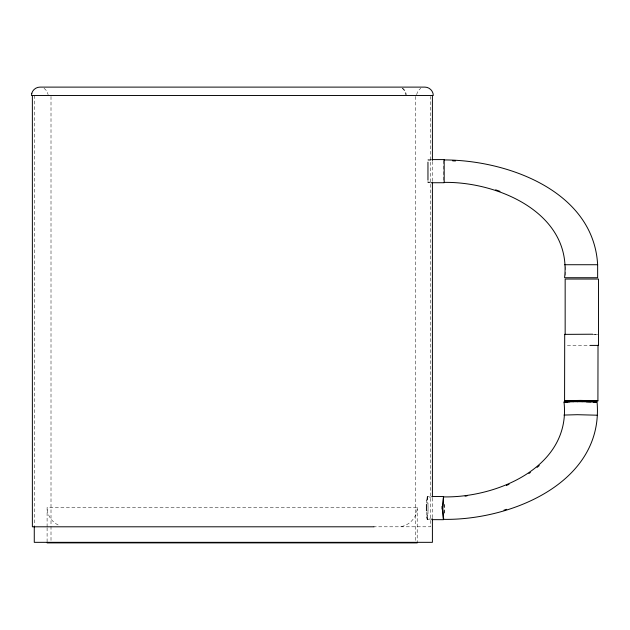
<?xml version="1.0" encoding="UTF-8"?>
<svg xmlns="http://www.w3.org/2000/svg" width="630" height="630" viewBox="0 0 630 630"><rect width="100%" height="100%" fill="white"/><g stroke="black" fill="none" stroke-linecap="round" stroke-linejoin="round"><path stroke-width="0.47" stroke-dasharray="3.15 2.36" d="M428.03 510.135L428.038 506.843M441.772 509.26L441.78 506.158M427.959 513.261L427.99 510.024M444.189 513.324L444.205 503.716M444.181 512.812L444.15 502.897M426.534 503.126L427.25 496.479L432.022 496.503M427.92 512.977L427.203 519.624L431.975 519.64M47.1 526.798L47.1 507.433L417.202 507.433C417.383 517.301 409.035 526.27 399.168 526.798M426.66 500.566L427.25 497.101L431.077 497.133M427.794 515.537L427.203 519.002L431.991 519.002M416.643 94.76L417.674 91.295L420.738 88.231M597.673 334.617L593.688 334.782M427.959 182.102L429.873 182.102M430.826 159.587L427.959 159.587L427.959 161.422M429.873 182.731L427.959 182.731L427.959 180.889M567.386 345.405L590.16 345.405M373.165 526.798L430.51 526.798L430.51 96.461M427.959 160.209L430.833 160.217M592.633 334.215L598.043 334.514M58.133 524.94C51.51 521.821 47.061 514.757 47.1 507.433M44.053 88.231L47.108 91.295L48.14 94.76M402.231 88.231L403.594 89.562A8.403 6.662 -90 0 1 405.492 94.752M427.25 496.479L427.935 503.882M427.25 497.101L427.825 501.197M427.203 519.002L426.793 517.041M427.203 519.624L426.628 514.907M426.518 512.221L426.597 515.301M427.983 503.646L427.998 506.906M565.48 266.584L565.48 276.798M443.276 160.555L443.276 182.062M432.408 161.43L432.408 181.109M432.408 498.047L432.408 517.726M417.202 507.433L417.202 542.887M415.682 96.461L415.682 541.351M51.006 96.461L51.006 541.351M47.1 527.743L47.1 542.887M34.272 95.476L34.272 525.601M402.617 88.231A8.363 7.245 90 0 1 406.24 95.476"/><path stroke-width="0.94" d="M586.349 401.798L597.082 402.208C603.989 482.8 510.379 520.522 443.433 519.348L442.662 507.701L443.481 496.889C497.172 497.952 571.316 466.665 564.008 402.066L573.379 401.743M598.02 345.248L597.909 400.869L581.994 401.2L564.574 400.727L564.708 334.373L592.633 334.215M426.455 504.409L426.447 510.859M443.74 518.655L443.433 519.348M432.022 496.503L443.481 496.55L442.646 509.331L443.433 519.695L431.975 519.64M537.075 467.397L539.272 465.562M528.885 473.5L530.389 472.476M506.355 485.486L509.04 484.312M503.961 510.174L506.685 509.316M564.574 400.727L580.498 400.397L597.909 400.869M563.984 415.06L577.379 414.697L597.051 415.202M465.05 496.109L466.995 495.904M569.756 401.79L564.929 402.074L565.772 402.184M572.953 401.719L577.584 401.727M431.778 159.587L444.189 159.587L444.189 182.731L430.826 182.731M564.567 264.726L597.642 264.726L597.642 277.72L564.567 277.72C571.977 213.121 497.928 181.574 444.189 182.385M590.16 345.405L598.5 345.405L598.5 279.043L565.157 279.043L565.157 334.672M374.118 526.798L32.374 526.798L32.374 95.476M47.1 542.887L417.202 542.887M577.411 401.704L582.112 401.727M582.025 401.743L590.775 401.861M452.671 160.863L455.498 160.957M444.189 159.933C507.268 159.988 593.562 191.016 597.642 264.726M593.279 401.971L596.161 402.2M567.134 402.263L564.008 402.066M564.708 334.373L565.472 334.483M495.613 189.843L499.992 191.362M443.481 496.55L443.709 497.141M432.408 95.476L432.408 160.445M432.408 182.094L432.408 497.062M432.408 518.71L432.408 542.335L34.272 542.335L34.272 526.585M427.959 162.138L427.959 180.172M31.784 93.319L31.5 95.476L433.283 95.476C433.314 91.004 429.392 87.09 424.919 87.113L39.863 87.113C36.17 87.137 32.76 89.751 31.784 93.319"/></g></svg>
